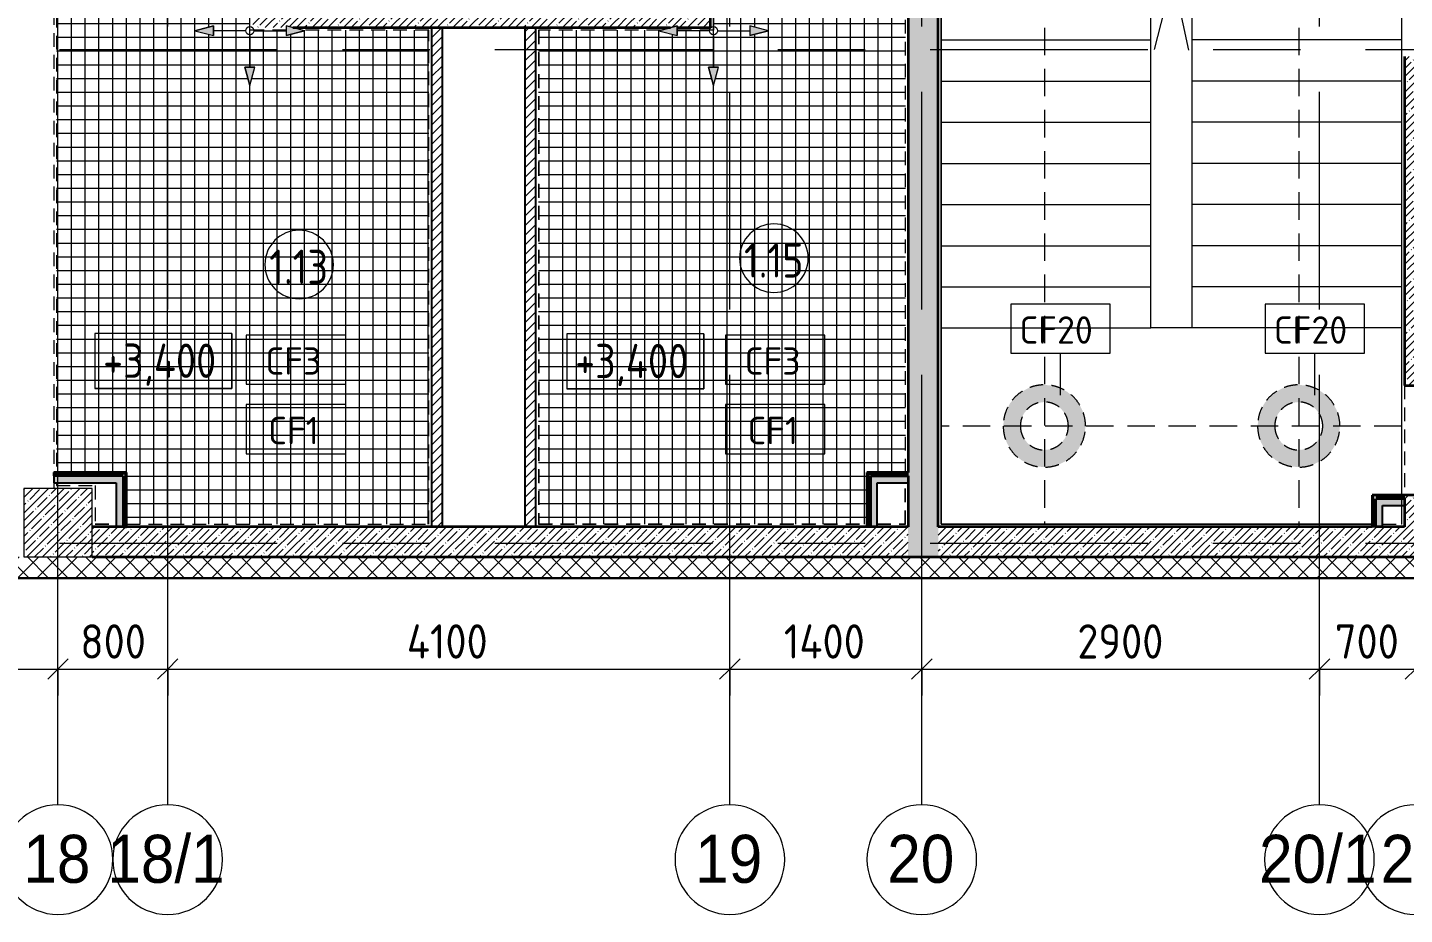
# Model space of a CAD drawing. Header units: millimetres. Extents: x 35861 to 236814, y -8553 to 29000.
# Drawn here: x 65438 to 75480, y -2706 to 3760 of the extents above; entities that cross this region are included whole.
import ezdxf

# ---------------------------------------------------------------- set-up
doc = ezdxf.new("R2010")
doc.units = ezdxf.units.MM
for name, pattern in [('200_ШТРИХ__ш1_п0_6_', [160, 100, -60]), ('ADSK_Штрих_ш2 п1', [300, 200, -100]), ('Осевая', [3175, 635, -476.25, 1587.5, -476.25])]:
    doc.linetypes.add(name, pattern=pattern)
for name, color, linetype, lineweight in [('A-ANNO-DIMS', 7, 'Continuous', 9), ('A-ANNO-DIMS-100', 7, 'Continuous', 9), ('A-AREA-IDEN', 7, 'Continuous', 9), ('A-CLNG-IDEN', 7, 'Continuous', 9), ('A-DETL', 7, 'Continuous', 9), ('A-DETL-1', 7, 'ADSK_Штрих_ш2 п1', 9), ('A-DETL-GENF', 7, 'Continuous', 9), ('A-DETL-MBND', 7, '200_ШТРИХ__ш1_п0_6_', 9), ('A-DETL-MBND-1', 7, 'Continuous', 9), ('A-WALL', 7, 'Continuous', 9), ('G-ANNO-DIMS', 7, 'Continuous', 9), ('I-WALL', 7, 'Continuous', 9), ('S-COLS', 7, 'Continuous', 9), ('S-STRS-1', 7, 'Continuous', 9), ('Оси', 7, 'Continuous', 9), ('Оси-1', 7, 'Continuous', 20), ('Оси-2', 7, 'Осевая', 9)]:
    doc.layers.add(name, color=color, linetype=linetype, lineweight=lineweight)
for name, color, linetype, lineweight, true_color in [('A-WALL-1', 7, 'Continuous', 35, 0x3c3c3c), ('A-WALL-2', 7, 'Continuous', 25, 0x3c3c3c), ('A-WALL-3', 7, 'Continuous', 13, 0x3c3c3c), ('A-WALL-FNSH-1', 7, 'Continuous', 9, 0x3c3c3c), ('A-WALL-FNSH-2', 7, 'Continuous', 13, 0x3c3c3c), ('G-ANNO-TEXT-1', 7, 'Continuous', 9, 0x3c3c3c)]:
    doc.layers.add(name, color=color, linetype=linetype, lineweight=lineweight, true_color=true_color)
doc.styles.add('Arial', font='arial.ttf', dxfattribs={"width": 0.9, "height": 350})
doc.styles.add('GOST Common', font='GOST_Common.ttf', dxfattribs={"width": 0.9, "height": 250})
doc.styles.add('GOST Common_1', font='GOST_Common.ttf', dxfattribs={"height": 200})
doc.styles.add('ISOCPEUR', font='isocpeur.ttf', dxfattribs={"width": 0.9, "height": 250})
doc.dimstyles.new('ISO-2_5_0_9К_БОЛЬШОЙ', dxfattribs={"dimscale": 304.8, "dimtxt": 248.995294, "dimasz": 0.492126, "dimexe": 0.393701, "dimexo": 0.984252, "dimgap": 0, "dimtad": 1, "dimdec": 0, "dimrnd": 10, "dimzin": 0, "dimdsep": 46, "dimtxsty": 'ISOCPEUR', "dimblk1": 'OBLIQUE', "dimblk2": 'OBLIQUE', "dimsah": 1, "dimcen": 0.09, "dimdle": 0.393701, "dimazin": 0, "dimtfac": 1, "dimtdec": 4, "dimtix": 1, "dimtmove": 0, "dimatfit": 3, "dimfxl": 1, "dimtvp": 1, "dimtolj": 1, "dimtzin": 0, "dimarcsym": 2})
pattern_1 = [(45, (0, 0), (-57.02463, 57.02463), []), (45, (57.025, 0), (-57.02463, 57.02463), [100.806, -20.161, 3.353, -16.808])]
pattern_2 = [(45, (0, 0), (-35.35534, 35.35534), [])]
pattern_3 = [(45, (0, 0), (-106.06602, 106.06602), []), (135, (0, 0), (-106.06602, -106.06602), [])]

# ---------------------------------------------------------------- blocks, each defined once
blk = doc.blocks.new('BSC_Колонна _Прямоугольная - 500х500-V10-План потолков с обозначением видов отделки и геометрии 1 этажа в осях 12 - 23')
at = {"layer": 'S-COLS'}
h = blk.add_hatch(dxfattribs=at)
h.set_pattern_fill('FP_12', color=256, style=0, pattern_type=2)
h.set_pattern_definition([(45, (-65660, -150), (-57.02463, 57.02463), []), (45, (-65602.975, -150), (-57.02463, 57.02463), [100.806, -20.161, 3.353, -16.808])])
h.paths.add_polyline_path([(-250, -250), (250, -250), (250, 250), (-250, 250)])
for p, q in [((250, 250), (-250, 250)), ((-250, 250), (-250, -250)), ((250, -250), (250, 250)), ((-250, -250), (250, -250))]:
    blk.add_line(p, q, dxfattribs=at)
blk = doc.blocks.new('Начало раскладки_красным - Начало раскладки_красным-26102174-План потолков с обозначением видов отделки и геометрии 1 этажа в осях 12 - 23')
at = {"layer": 'A-DETL-GENF'}
for points in [[(-36, 265), (36, 265), (0, 400)], [(-265, -36), (-265, 36), (-400, 0)], [(265, -36), (400, 0), (265, 36), (265, -28)], [(0, -400), (36, -265), (-36, -265)]]:
    blk.add_hatch(color=256, dxfattribs=at).paths.add_polyline_path(points)
for p, q in [((0, 400), (-36, 265)), ((0, 400), (-36, 265)), ((36, 265), (0, 400)), ((0, 400), (36, 265)), ((-36, 265), (36, 265)), ((-36, 265), (36, 265)), ((0, 30), (0, 265)), ((-265, 36), (-400, 0)), ((-400, 0), (-265, 36)), ((-400, 0), (-265, -36)), ((-400, 0), (-265, -36)), ((-265, -36), (-265, 36)), ((-265, 36), (-265, -36)), ((-30, 0), (-265, 0)), ((30, 0), (265, 0)), ((400, 0), (265, 36)), ((265, 36), (265, -36)), ((400, 0), (265, 36)), ((265, 36), (265, -36)), ((400, 0), (265, -36)), ((0, -30), (0, -265)), ((265, -36), (400, 0)), ((36, -265), (-36, -265)), ((-36, -265), (0, -400)), ((0, -400), (-36, -265)), ((-36, -265), (36, -265)), ((0, -400), (36, -265)), ((0, -400), (36, -265))]:
    blk.add_line(p, q, dxfattribs=at)
blk.add_circle((0, 0), 30, dxfattribs=at)
blk = doc.blocks.new('Ось сетки - D8-29747960-План потолков с обозначением видов отделки и геометрии 1 этажа в осях 12 - 23')
at = {"layer": 'Оси-1'}
for start, end in [(360, 180), (180, 360)]:
    blk.add_arc((0, 0), 4, start, end, dxfattribs=at)
blk = doc.blocks.new('DIMBLOCK11-План потолков с обозначением видов отделки и геометрии 1 этажа в осях 12 - 23')
at = {"layer": 'A-ANNO-DIMS-100'}
for p, q in [((61160, -1111), (61160, -797)), ((65660, -1111), (65660, -797)), ((61160, -917), (65660, -917)), ((61160, -917), (61160, -1111)), ((65660, -917), (65660, -1111))]:
    blk.add_line(p, q, dxfattribs=at)
at = {"layer": 'A-ANNO-DIMS-100', "lineweight": 20}
for p, q in [((61160, -917), (61235, -842)), ((65660, -917), (65735, -842)), ((61160, -917), (61085, -992)), ((65660, -917), (65585, -992))]:
    blk.add_line(p, q, dxfattribs=at)
at = {"layer": 'A-ANNO-DIMS-100', "color": 0, "insert": (63082, -591), "char_height": 250, "width": 787.21, "attachment_point": 1, "line_spacing_factor": 1.149209, "style": 'ISOCPEUR'}
blk.add_mtext('4500', dxfattribs=at)
blk = doc.blocks.new('_Oblique')
at = {"color": 0, "linetype": 'ByBlock', "lineweight": -2}
blk.add_line((-0.5, -0.5), (0.5, 0.5), dxfattribs=at)
blk = doc.blocks.new('DIMBLOCK12-План потолков с обозначением видов отделки и геометрии 1 этажа в осях 12 - 23')
at = {"layer": 'A-ANNO-DIMS-100'}
for p, q in [((65660, -1111), (65660, -797)), ((66460, -1111), (66460, -797)), ((65660, -917), (66460, -917)), ((65660, -917), (65660, -1111)), ((66460, -917), (66460, -1111))]:
    blk.add_line(p, q, dxfattribs=at)
at = {"layer": 'A-ANNO-DIMS-100', "lineweight": 20}
for p, q in [((65660, -917), (65735, -842)), ((66460, -917), (66535, -842)), ((65660, -917), (65585, -992)), ((66460, -917), (66385, -992))]:
    blk.add_line(p, q, dxfattribs=at)
at = {"layer": 'A-ANNO-DIMS-100', "color": 0, "insert": (65823, -591), "char_height": 250, "width": 568.86, "attachment_point": 1, "line_spacing_factor": 1.149209, "style": 'ISOCPEUR'}
blk.add_mtext('800', dxfattribs=at)
blk = doc.blocks.new('DIMBLOCK13-План потолков с обозначением видов отделки и геометрии 1 этажа в осях 12 - 23')
at = {"layer": 'A-ANNO-DIMS-100'}
for p, q in [((66460, -1111), (66460, -797)), ((70560, -1111), (70560, -797)), ((66460, -917), (70560, -917)), ((66460, -917), (66460, -1111)), ((70560, -917), (70560, -1111))]:
    blk.add_line(p, q, dxfattribs=at)
at = {"layer": 'A-ANNO-DIMS-100', "lineweight": 20}
for p, q in [((66460, -917), (66535, -842)), ((70560, -917), (70635, -842)), ((66460, -917), (66385, -992)), ((70560, -917), (70485, -992))]:
    blk.add_line(p, q, dxfattribs=at)
at = {"layer": 'A-ANNO-DIMS-100', "color": 0, "insert": (68204, -591), "char_height": 250, "width": 735.49, "attachment_point": 1, "line_spacing_factor": 1.149209, "style": 'ISOCPEUR'}
blk.add_mtext('4100', dxfattribs=at)
blk = doc.blocks.new('DIMBLOCK14-План потолков с обозначением видов отделки и геометрии 1 этажа в осях 12 - 23')
at = {"layer": 'A-ANNO-DIMS-100'}
for p, q in [((70560, -1111), (70560, -797)), ((71960, -1111), (71960, -797)), ((70560, -917), (71960, -917)), ((70560, -917), (70560, -1111)), ((71960, -917), (71960, -1111))]:
    blk.add_line(p, q, dxfattribs=at)
at = {"layer": 'A-ANNO-DIMS-100', "lineweight": 20}
for p, q in [((70560, -917), (70635, -842)), ((71960, -917), (72035, -842)), ((70560, -917), (70485, -992)), ((71960, -917), (71885, -992))]:
    blk.add_line(p, q, dxfattribs=at)
at = {"layer": 'A-ANNO-DIMS-100', "color": 0, "insert": (70954, -591), "char_height": 250, "width": 735.49, "attachment_point": 1, "line_spacing_factor": 1.149209, "style": 'ISOCPEUR'}
blk.add_mtext('1400', dxfattribs=at)
blk = doc.blocks.new('DIMBLOCK15-План потолков с обозначением видов отделки и геометрии 1 этажа в осях 12 - 23')
at = {"layer": 'A-ANNO-DIMS-100'}
for p, q in [((71960, -1111), (71960, -797)), ((74860, -1111), (74860, -797)), ((71960, -917), (74860, -917)), ((71960, -917), (71960, -1111)), ((74860, -917), (74860, -1111))]:
    blk.add_line(p, q, dxfattribs=at)
at = {"layer": 'A-ANNO-DIMS-100', "lineweight": 20}
for p, q in [((71960, -917), (72035, -842)), ((74860, -917), (74935, -842)), ((71960, -917), (71885, -992)), ((74860, -917), (74785, -992))]:
    blk.add_line(p, q, dxfattribs=at)
at = {"layer": 'A-ANNO-DIMS-100', "color": 0, "insert": (73094, -591), "char_height": 250, "width": 758.48, "attachment_point": 1, "line_spacing_factor": 1.149209, "style": 'ISOCPEUR'}
blk.add_mtext('2900', dxfattribs=at)
blk = doc.blocks.new('DIMBLOCK16-План потолков с обозначением видов отделки и геометрии 1 этажа в осях 12 - 23')
at = {"layer": 'A-ANNO-DIMS-100'}
for p, q in [((74860, -1111), (74860, -797)), ((75560, -1111), (75560, -797)), ((74860, -917), (75560, -917)), ((74860, -917), (74860, -1111)), ((75560, -917), (75560, -1111))]:
    blk.add_line(p, q, dxfattribs=at)
at = {"layer": 'A-ANNO-DIMS-100', "lineweight": 20}
for p, q in [((74860, -917), (74935, -842)), ((75560, -917), (75635, -842)), ((74860, -917), (74785, -992)), ((75560, -917), (75485, -992))]:
    blk.add_line(p, q, dxfattribs=at)
at = {"layer": 'A-ANNO-DIMS-100', "color": 0, "insert": (74973, -591), "char_height": 250, "width": 568.86, "attachment_point": 1, "line_spacing_factor": 1.149209, "style": 'ISOCPEUR'}
blk.add_mtext('700', dxfattribs=at)
blk = doc.blocks.new('Марка_Помещения - Номер-25198446-План потолков с обозначением видов отделки и геометрии 1 этажа в осях 12 - 23')
at = {"layer": 'A-AREA-IDEN'}
for start, end in [(360, 180), (180, 360)]:
    blk.add_arc((0, 0), 2.5, start, end, dxfattribs=at)
blk = doc.blocks.new('М_потолков - Марка_ Имя типа-25382930-План потолков с обозначением видов отделки и геометрии 1 этажа в осях 12 - 23')
at = {"layer": 'A-CLNG-IDEN'}
for p, q in [((3.625, 1.984375), (-3.625, 1.984375)), ((-3.625, 1.984375), (-3.625, -1.59375)), ((3.625, -1.59375), (3.625, 1.984375)), ((-3.625, -1.59375), (3.625, -1.59375))]:
    blk.add_line(p, q, dxfattribs=at)
blk = doc.blocks.new('Высотные отметки - 10х4_h_-17668695-План потолков с обозначением видов отделки и геометрии 1 этажа в осях 12 - 23')
at = {"layer": 'G-ANNO-DIMS'}
for p, q in [((-5, 4), (-5, 0)), ((5, 4), (-5, 4)), ((5, 4), (-5, 4)), ((-5, 4), (-5, 0)), ((5, 4), (5, 0)), ((5, 0), (5, 4)), ((5, 0), (-5, 0)), ((-5, 0), (5, 0))]:
    blk.add_line(p, q, dxfattribs=at)

msp = doc.modelspace()

# ---------------------------------------------------------------- hatches: boundary and pattern name
at = {"layer": 'A-DETL-MBND'}
h = msp.add_hatch(dxfattribs=at)
h.set_pattern_fill('FP_57', color=256, style=0, pattern_type=2)
h.set_pattern_definition([(270, (67059, 3889), (100, 6e-15), []), (0, (67059, 3889), (0, 100), [])])
h.paths.add_polyline_path([(68365, 140), (68365, 3740), (67448.7, 3740), (67459, 3737.2), (67323.8, 3700.9), (67323.7, 3740), (67060, 3740), (67060, 4001.8), (67022.6, 4001.7), (67058.8, 4137), (67060, 4132.4), (67060, 7660), (65930, 7660), (65930, 7380), (65650, 7380), (65650, 515.5), (66160, 515.5), (66160, 140), (67160.8, 140)])
h.paths.add_polyline_path([(67059.2, 3337), (67022.9, 3472.2), (67095.4, 3472.3)])
h.paths.add_polyline_path([(66794.3, 3700.6), (66659, 3736.8), (66794.2, 3773.1), (66794.2, 3740)])
h = msp.add_hatch(dxfattribs=at)
h.set_pattern_fill('FP_58', color=256, style=0, pattern_type=2)
h.set_pattern_definition([(270, (70441, 3889), (100, 6e-15), []), (0, (70441, 3889), (0, 100), [])])
h.paths.add_polyline_path([(70047.4, 140), (71560, 140), (71560, 515.5), (71840, 515.5), (71840, 7660), (70440, 7660), (70440.8, 4137), (70477.1, 4001.8), (70440, 4001.7), (70440, 3740), (70176.2, 3740), (70176.3, 3700.6), (70041, 3736.8), (70053, 3740), (69165, 3740), (69165, 140)])
h.paths.add_polyline_path([(70441.2, 3337), (70404.9, 3472.2), (70477.4, 3472.3)])
h.paths.add_polyline_path([(70705.8, 3700.9), (70705.7, 3773.4), (70841, 3737.2)])
at = {"layer": 'A-DETL-MBND-1'}
h = msp.add_hatch(color=256, dxfattribs=at)
h.paths.add_polyline_path([(72853.8, 554.9), (72912.3, 560.6), (72968.6, 577.7), (73020.4, 605.4), (73065.9, 642.7), (73103.2, 688.2), (73130.9, 740), (73148, 796.3), (73153.8, 854.9), (73148, 913.4), (73130.9, 969.7), (73103.2, 1021.5), (73065.9, 1067), (73020.4, 1104.3), (72968.6, 1132), (72912.3, 1149.1), (72853.8, 1154.9), (72795.2, 1149.1), (72739, 1132), (72687.1, 1104.3), (72641.6, 1067), (72604.3, 1021.5), (72576.6, 969.7), (72559.5, 913.4), (72553.8, 854.9), (72559.5, 796.3), (72576.6, 740), (72604.3, 688.2), (72641.6, 642.7), (72687.1, 605.4), (72739, 577.7), (72795.2, 560.6)])
h.paths.add_polyline_path([(72853.8, 679.9), (72808.5, 685.8), (72766.3, 703.3), (72730, 731.1), (72702.2, 767.4), (72684.7, 809.6), (72678.8, 854.9), (72684.7, 900.1), (72702.2, 942.4), (72730, 978.6), (72766.3, 1006.4), (72808.5, 1023.9), (72853.8, 1029.9), (72899.1, 1023.9), (72941.3, 1006.4), (72977.5, 978.6), (73005.3, 942.4), (73022.8, 900.1), (73028.8, 854.9), (73022.8, 809.6), (73005.3, 767.4), (72977.5, 731.1), (72941.3, 703.3), (72899.1, 685.8)])
h = msp.add_hatch(color=256, dxfattribs=at)
h.paths.add_polyline_path([(74709, 554.9), (74767.5, 560.6), (74823.8, 577.7), (74875.7, 605.4), (74921.1, 642.7), (74958.4, 688.2), (74986.2, 740), (75003.2, 796.3), (75009, 854.9), (75003.2, 913.4), (74986.2, 969.7), (74958.4, 1021.5), (74921.1, 1067), (74875.7, 1104.3), (74823.8, 1132), (74767.5, 1149.1), (74709, 1154.9), (74650.5, 1149.1), (74594.2, 1132), (74542.3, 1104.3), (74496.9, 1067), (74459.6, 1021.5), (74431.8, 969.7), (74414.8, 913.4), (74409, 854.9), (74414.8, 796.3), (74431.8, 740), (74459.6, 688.2), (74496.9, 642.7), (74542.3, 605.4), (74594.2, 577.7), (74650.5, 560.6)])
h.paths.add_polyline_path([(74709, 679.9), (74663.7, 685.8), (74621.5, 703.3), (74585.3, 731.1), (74557.4, 767.4), (74540, 809.6), (74534, 854.9), (74540, 900.1), (74557.4, 942.4), (74585.3, 978.6), (74621.5, 1006.4), (74663.7, 1023.9), (74709, 1029.9), (74754.3, 1023.9), (74796.5, 1006.4), (74832.7, 978.6), (74860.6, 942.4), (74878, 900.1), (74884, 854.9), (74878, 809.6), (74860.6, 767.4), (74832.7, 731.1), (74796.5, 703.3), (74754.3, 685.8), (74738, 683.7)])
at = {"layer": 'A-WALL'}
h = msp.add_hatch(dxfattribs=at)
h.set_pattern_fill('FP_17', color=256, style=0, pattern_type=2)
h.set_pattern_definition([(45, (0, 0), (-70.71068, 70.71068), []), (135, (0, 0), (-70.71068, -70.71068), [])])
h.paths.add_polyline_path([(75098.9, -250), (75700, -250), (75700, -100), (38742.7, -100), (38742.7, -250), (74377.2, -250)])
at = {"layer": 'I-WALL'}
h = msp.add_hatch(dxfattribs=at)
h.set_pattern_fill('FP_1', color=256, style=0, pattern_type=2)
h.set_pattern_definition(pattern_1)
h.paths.add_polyline_path([(72080, -100), (72080, 7900), (71860, 7900), (71860, -100)])
h = msp.add_hatch(dxfattribs=at)
h.set_pattern_fill('FP_1', color=256, style=0, pattern_type=2)
h.set_pattern_definition(pattern_1)
h.paths.add_polyline_path([(70176.3, 3760), (70420, 3760), (70420, 3980), (67080, 3980), (67080, 3760), (67323.8, 3760), (67323.7, 3773.4), (67373.8, 3760), (70127.5, 3760), (70176.2, 3773.1), (70176.2, 3760)])
h = msp.add_hatch(dxfattribs=at)
h.set_pattern_fill('FP_35', color=256, style=0, pattern_type=2)
h.set_pattern_definition(pattern_2)
h.paths.add_polyline_path([(68465, 120), (68465, 3760), (68385, 3760), (68385, 120)])
h = msp.add_hatch(dxfattribs=at)
h.set_pattern_fill('FP_35', color=256, style=0, pattern_type=2)
h.set_pattern_definition(pattern_2)
h.paths.add_polyline_path([(69145, 120), (69145, 3760), (69065, 3760), (69065, 120)])
h = msp.add_hatch(dxfattribs=at)
h.set_pattern_fill('FP_1', color=256, style=0, pattern_type=2)
h.set_pattern_definition(pattern_1)
h.paths.add_polyline_path([(75700, -100), (75700, 350), (75480, 350), (75480, -100)])
h.paths.add_polyline_path([(75700, 1150), (75700, 3550), (75480, 3550), (75480, 1150)])
h = msp.add_hatch(dxfattribs=at)
h.set_pattern_fill('FP_63', color=256, style=0, pattern_type=2)
h.set_pattern_definition(pattern_3)
h.paths.add_polyline_path([(66147.5, 503), (66160, 503), (66160, 515.5), (65630, 515.5), (65630, 503), (65717.5, 503)])
h = msp.add_hatch(dxfattribs=at)
h.set_pattern_fill('FP_63', color=256, style=0, pattern_type=2)
h.set_pattern_definition(pattern_3)
h.paths.add_polyline_path([(66135, 490.5), (66147.5, 490.5), (66147.5, 503), (65630, 503), (65630, 490.5), (65717.5, 490.5)])
h = msp.add_hatch(dxfattribs=at)
h.set_pattern_fill('FP_63', color=256, style=0, pattern_type=2)
h.set_pattern_definition(pattern_3)
h.paths.add_polyline_path([(66147.5, 120), (66160, 120), (66160, 503), (66147.5, 503), (66147.5, 440.5)])
h = msp.add_hatch(dxfattribs=at)
h.set_pattern_fill('FP_63', color=256, style=0, pattern_type=2)
h.set_pattern_definition(pattern_3)
h.paths.add_polyline_path([(71860, 503), (71860, 515.5), (71560, 515.5), (71560, 503), (71572.5, 503)])
h = msp.add_hatch(dxfattribs=at)
h.set_pattern_fill('FP_63', color=256, style=0, pattern_type=2)
h.set_pattern_definition(pattern_3)
h.paths.add_polyline_path([(71560, 120), (71572.5, 120), (71572.5, 503), (71560, 503), (71560, 440.5)])
h = msp.add_hatch(dxfattribs=at)
h.set_pattern_fill('FP_63', color=256, style=0, pattern_type=2)
h.set_pattern_definition(pattern_3)
h.paths.add_polyline_path([(71860, 490.5), (71860, 503), (71572.5, 503), (71572.5, 490.5), (71585, 490.5)])
for points in [[(65630, 440.5), (66135, 440.5), (66135, 490.5), (65630, 490.5)], [(66135, 120), (66135, 440.5), (66085, 440.5), (66085, 120)], [(71860, 440.5), (71860, 490.5), (71585, 490.5), (71585, 440.5), (71635, 440.5)], [(71635, 120), (71635, 440.5), (71585, 440.5), (71585, 120)], [(75320, 120), (75320, 325), (75270, 325), (75270, 120)], [(75480, 275), (75480, 325), (75320, 325), (75320, 275)]]:
    msp.add_hatch(color=256, dxfattribs=at).paths.add_polyline_path(points)
h = msp.add_hatch(dxfattribs=at)
h.set_pattern_fill('FP_63', color=256, style=0, pattern_type=2)
h.set_pattern_definition(pattern_3)
h.paths.add_polyline_path([(66147.5, 120), (66147.5, 490.5), (66135, 490.5), (66135, 120)])
h = msp.add_hatch(dxfattribs=at)
h.set_pattern_fill('FP_63', color=256, style=0, pattern_type=2)
h.set_pattern_definition(pattern_3)
h.paths.add_polyline_path([(71585, 120), (71585, 490.5), (71572.5, 490.5), (71572.5, 120)])
h = msp.add_hatch(dxfattribs=at)
h.set_pattern_fill('FP_63', color=256, style=0, pattern_type=2)
h.set_pattern_definition(pattern_3)
h.paths.add_polyline_path([(75257.5, 120), (75257.5, 350), (75245, 350), (75245, 120)])
h = msp.add_hatch(dxfattribs=at)
h.set_pattern_fill('FP_63', color=256, style=0, pattern_type=2)
h.set_pattern_definition(pattern_3)
h.paths.add_polyline_path([(75257.5, 120), (75270, 120), (75270, 350), (75257.5, 350)])
h = msp.add_hatch(dxfattribs=at)
h.set_pattern_fill('FP_63', color=256, style=0, pattern_type=2)
h.set_pattern_definition(pattern_3)
h.paths.add_polyline_path([(75320, 337.5), (75480, 337.5), (75480, 350), (75270, 350), (75270, 337.5)])
h = msp.add_hatch(dxfattribs=at)
h.set_pattern_fill('FP_63', color=256, style=0, pattern_type=2)
h.set_pattern_definition(pattern_3)
h.paths.add_polyline_path([(75480, 325), (75480, 337.5), (75270, 337.5), (75270, 325), (75320, 325)])
h = msp.add_hatch(dxfattribs=at)
h.set_pattern_fill('FP_1', color=256, style=0, pattern_type=2)
h.set_pattern_definition(pattern_1)
h.paths.add_polyline_path([(71490.6, -100), (71860, -100), (71860, 120), (65910, 120), (65910, -100), (70047.4, -100)])
h = msp.add_hatch(dxfattribs=at)
h.set_pattern_fill('FP_1', color=256, style=0, pattern_type=2)
h.set_pattern_definition(pattern_1)
h.paths.add_polyline_path([(75098.9, -100), (75480, -99.4), (75480, 120), (72080, 120), (72080, -100), (74377.2, -100)])

# ---------------------------------------------------------------- linework, layer by layer
at = {"layer": 'A-CLNG-IDEN'}
for p, q in [((72971.1, 1079.9), (72971.1, 1385.8)), ((74826.4, 1079.9), (74826.4, 1385.8))]:
    msp.add_line(p, q, dxfattribs=at)
at = {"layer": 'A-DETL'}
for p, q in [((73630, 1569.7), (73630, 5520)), ((73930, 5520), (73930, 1569.7)), ((73930, 1569.7), (73630, 1569.7))]:
    msp.add_line(p, q, dxfattribs=at)
at = {"layer": 'A-DETL-1'}
for p, q in [((72853.8, 7659), (72853.8, 141)), ((74709, 7659), (74709, 120)), ((75459, 854.9), (72101.4, 854.9))]:
    msp.add_line(p, q, dxfattribs=at)
at = {"layer": 'A-DETL-MBND'}
for p, q in [((71840, 515.5), (71840, 7660)), ((72100, 7660), (72100, 140)), ((75460, 350), (75460, 7660)), ((65630, 7400), (65630, 515.5)), ((65650, 7380), (65650, 515.5)), ((67060, 3740), (67060, 4001.8)), ((70440, 4001.8), (70440, 3740)), ((70441, 4001.8), (70441, 3739)), ((67323.8, 3740), (67060, 3740)), ((68365, 3740), (67448.7, 3740)), ((68365, 140), (68365, 3740)), ((70053, 3740), (69165, 3740)), ((69165, 3740), (69165, 140)), ((69166, 3739), (69165, 3739)), ((69166, 3739), (69166, 140)), ((70440, 3740), (70176.2, 3740)), ((70440, 3739), (70441, 3739)), ((75480, 1150), (75480, 350)), ((71560, 516.5), (71560, 515.5)), ((71560, 516.5), (71827.5, 516.5)), ((71827.5, 516.5), (71827.5, 515.5)), ((65630, 440.5), (65630, 400)), ((65650, 440.5), (65650, 420)), ((65650, 421), (65931, 421)), ((65650, 421), (65651, 421)), ((65650, 420), (65930, 420)), ((65651, 440.5), (65651, 421)), ((65930, 420), (65930, 140)), ((65931, 421), (65931, 141)), ((71839, 140), (71839, 440.5)), ((71840, 140), (71840, 440.5)), ((75460, 140), (75460, 275)), ((65930, 141), (66085, 141)), ((65930, 141), (65931, 141)), ((65930, 140), (66085, 140)), ((66160, 140), (68365, 140)), ((69165, 140), (71560, 140)), ((69166, 141), (71560, 141)), ((71635, 141), (71840, 141)), ((71635, 140), (71840, 140)), ((72100, 140), (75245, 140)), ((72101, 141), (72101, 140)), ((72101, 141), (75245, 141)), ((75245, 140), (72101, 140)), ((75320, 140), (75460, 140))]:
    msp.add_line(p, q, dxfattribs=at)
for centre, radius, start, end in [((72853.8, 854.9), 300, 0, 180), ((74709, 854.9), 300, 0, 180), ((72853.8, 854.9), 175, 0, 180), ((74709, 854.9), 175, 0, 180), ((72853.8, 854.9), 300, 180, 360), ((72853.8, 854.9), 175, 180, 0), ((74709, 854.9), 300, 180, 360), ((74709, 854.9), 175, 180, 0)]:
    msp.add_arc(centre, radius, start, end, dxfattribs=at)
at = {"layer": 'A-WALL'}
for p, q in [((66147.5, 503), (65630, 503)), ((66147.5, 503), (66147.5, 120)), ((71572.5, 503), (71572.5, 120)), ((71572.5, 503), (71860, 503)), ((71860, 490.5), (71860, 515.5)), ((75257.5, 120), (75257.5, 350)), ((75480, 337.5), (75270, 337.5)), ((75480, 325), (75480, 350)), ((75245, 120), (75270, 120)), ((38742.7, -250), (75850, -250))]:
    msp.add_line(p, q, dxfattribs=at)
at = {"layer": 'A-WALL-1'}
for p, q in [((71860, 7900), (71860, 515.5)), ((72080, 120), (72080, 7680)), ((70420, 3760), (70420, 3980)), ((67373.8, 3760), (70127.5, 3760)), ((70176.2, 3760), (70420, 3760)), ((75480, 3550), (75480, 1150)), ((75480, 1150), (75700, 1150)), ((66160, 515.5), (65630, 515.5)), ((65630, 515.5), (65630, 490.5)), ((66160, 120), (66160, 515.5)), ((71560, 515.5), (71560, 120)), ((71860, 515.5), (71560, 515.5)), ((66135, 490.5), (65630, 490.5)), ((66135, 490.5), (66135, 120)), ((71585, 490.5), (71585, 120)), ((71585, 490.5), (71860, 490.5)), ((71860, 490.5), (71860, 120)), ((75245, 350), (75245, 120)), ((75320, 350), (75245, 350)), ((75270, 120), (75270, 325)), ((75480, 325), (75270, 325)), ((75700, 350), (75320, 350)), ((75480, 325), (75480, 120)), ((71860, 120), (65910, 120)), ((66135, 120), (66160, 120)), ((75245, 120), (72080, 120)), ((75480, 120), (75270, 120)), ((65910, -100), (75480, -100)), ((75480, -100), (75700, -100))]:
    msp.add_line(p, q, dxfattribs=at)
at = {"layer": 'A-WALL-2'}
for p, q in [((68385, 3760), (68385, 120)), ((68465, 120), (68465, 3760)), ((69065, 3760), (69065, 120)), ((69145, 120), (69145, 3760)), ((65630, 490.5), (65630, 440.5)), ((65630, 440.5), (66085, 440.5)), ((66085, 440.5), (66085, 120)), ((71635, 120), (71635, 440.5)), ((71635, 440.5), (71860, 440.5)), ((75320, 120), (75320, 275)), ((75320, 275), (75480, 275)), ((66085, 120), (66135, 120))]:
    msp.add_line(p, q, dxfattribs=at)
at = {"layer": 'A-WALL-3'}
msp.add_line((75700, -100), (75480, -100), dxfattribs=at)
at = {"layer": 'A-WALL-FNSH-1'}
msp.add_line((38742.7, -258), (75858, -258), dxfattribs=at)
at = {"layer": 'A-WALL-FNSH-2'}
for p, q in [((72100.4, 7659), (72100.4, 3114.1)), ((72101.4, 3114.1), (72101.4, 7659)), ((75459, 7659), (75459, 140.5)), ((75460, 140.5), (75460, 7660)), ((72100, 3120.2), (72100, 140)), ((72101, 3120.2), (72100, 3120.2)), ((72100.4, 3114.1), (72101.4, 3114.1)), ((72101, 139), (72101, 3120.2)), ((75244, 140), (72100, 140)), ((72101, 139), (75244, 139)), ((75244, 139), (75244, 140)), ((75459, 140.5), (75460, 140.5)), ((38742.7, -253), (75853, -253))]:
    msp.add_line(p, q, dxfattribs=at)
at = {"layer": 'G-ANNO-TEXT-1'}
for p in [(73657.4, 3599.8), (73906.4, 3594)]:
    msp.add_line(p, (73793.5, 4129.5), dxfattribs=at)
at = {"layer": 'I-WALL'}
for p, q in [((72100.4, 1991.3), (72100.4, 3114.1)), ((72101.4, 3114.1), (72101.4, 1991.3)), ((72100, 2000.4), (72101, 2000.4)), ((72101.4, 1991.3), (72100.4, 1991.3))]:
    msp.add_line(p, q, dxfattribs=at)
at = {"layer": 'S-STRS-1'}
for p, q in [((72100, 3669.7), (73630, 3669.7)), ((72100, 3669.7), (73630, 3669.7)), ((75460, 3669.7), (73930, 3669.7)), ((75460, 3669.7), (73930, 3669.7)), ((72100, 3369.7), (73630, 3369.7)), ((72100, 3369.7), (73630, 3369.7)), ((75460, 3369.7), (73930, 3369.7)), ((75460, 3369.7), (73930, 3369.7)), ((72100, 3069.7), (73630, 3069.7)), ((72100, 3069.7), (73630, 3069.7)), ((75460, 3069.7), (73930, 3069.7)), ((75460, 3069.7), (73930, 3069.7)), ((72100, 2769.7), (73630, 2769.7)), ((72100, 2769.7), (73630, 2769.7)), ((75460, 2769.7), (73930, 2769.7)), ((75460, 2769.7), (73930, 2769.7)), ((72100, 2469.7), (73630, 2469.7)), ((72100, 2469.7), (73630, 2469.7)), ((75460, 2469.7), (73930, 2469.7)), ((75460, 2469.7), (73930, 2469.7)), ((72100, 2169.7), (73630, 2169.7)), ((72100, 2169.7), (73630, 2169.7)), ((75460, 2169.7), (73930, 2169.7)), ((75460, 2169.7), (73930, 2169.7)), ((72100, 1869.7), (73630, 1869.7)), ((72100, 1869.7), (73630, 1869.7)), ((75460, 1869.7), (73930, 1869.7)), ((75460, 1869.7), (73930, 1869.7)), ((72100, 1569.7), (73630, 1569.7)), ((72100, 1569.7), (73630, 1569.7)), ((75460, 1569.7), (73930, 1569.7)), ((75460, 1569.7), (73930, 1569.7))]:
    msp.add_line(p, q, dxfattribs=at)
at = {"layer": 'Оси'}
for p, q in [((65660, -1906.3), (65660, 593.7)), ((66460, -1906.3), (66460, 593.7)), ((70560, -1906.3), (70560, 593.7)), ((71960, -1906.3), (71960, 593.7)), ((74860, -1906.3), (74860, 593.7))]:
    msp.add_line(p, q, dxfattribs=at)
at = {"layer": 'Оси-2'}
for p, q in [((65660, 593.7), (65660, 24898.1)), ((66460, 593.7), (66460, 24898.1)), ((70560, 593.7), (70560, 24898.1)), ((71960, 593.7), (71960, 24898.1)), ((74860, 593.7), (74860, 24898.1)), ((39160.8, 3600), (82200, 3600)), ((39160.8, 0), (82200, 0))]:
    msp.add_line(p, q, dxfattribs=at)

# ---------------------------------------------------------------- block references
at = {"layer": 'A-AREA-IDEN', "xscale": 99.99999999999993, "yscale": 99.99999999999993, "zscale": 99.99999999999993}
for p in [(70881.3, 2078.6), (67418.7, 2032.1)]:
    msp.add_blockref('Марка_Помещения - Номер-25198446-План потолков с обозначением видов отделки и геометрии 1 этажа в осях 12 - 23', p, dxfattribs=at)
at = {"layer": 'A-CLNG-IDEN', "xscale": 99.99999999999993, "yscale": 99.99999999999993, "zscale": 99.99999999999993}
for p in [(72971.1, 1545.2), (74826.4, 1545.2), (67395.6, 1319.1), (70891, 1319.1), (67395.6, 812.1), (70891, 812.1)]:
    msp.add_blockref('М_потолков - Марка_ Имя типа-25382930-План потолков с обозначением видов отделки и геометрии 1 этажа в осях 12 - 23', p, dxfattribs=at)
at = {"layer": 'A-DETL-GENF', "rotation": 0.03359668727813597}
for p in [(67059, 3737), (70441, 3737)]:
    msp.add_blockref('Начало раскладки_красным - Начало раскладки_красным-26102174-План потолков с обозначением видов отделки и геометрии 1 этажа в осях 12 - 23', p, dxfattribs=at)
at = {"layer": 'G-ANNO-DIMS', "xscale": 99.99999999999993, "yscale": 99.99999999999993, "zscale": 99.99999999999993}
for p in [(66428.4, 1129.1), (69870.6, 1126.8)]:
    msp.add_blockref('Высотные отметки - 10х4_h_-17668695-План потолков с обозначением видов отделки и геометрии 1 этажа в осях 12 - 23', p, dxfattribs=at)
at = {"layer": 'S-COLS'}
msp.add_blockref('BSC_Колонна _Прямоугольная - 500х500-V10-План потолков с обозначением видов отделки и геометрии 1 этажа в осях 12 - 23', (65660, 150), dxfattribs=at)
at = {"layer": 'Оси-1', "xscale": 99.99999999999993, "yscale": 99.99999999999993, "zscale": 99.99999999999993}
for p in [(65660, -2306.3), (66460, -2306.3), (70560, -2306.3), (71960, -2306.3), (74860, -2306.3), (75560, -2306.3)]:
    msp.add_blockref('Ось сетки - D8-29747960-План потолков с обозначением видов отделки и геометрии 1 этажа в осях 12 - 23', p, dxfattribs=at)

# ---------------------------------------------------------------- texts
at = {"layer": 'A-AREA-IDEN', "char_height": 250, "width": 548.354, "attachment_point": 1, "style": 'GOST Common'}
for s, insert in [('1.13', (67200.7, 2140.7)), ('1.15', (70663.2, 2187.2))]:
    msp.add_mtext(s, dxfattribs=dict(at, insert=insert))
at = {"layer": 'A-CLNG-IDEN', "char_height": 200, "attachment_point": 1, "style": 'GOST Common_1'}
for s, insert, width in [('CF20', (72672.3, 1654.9), 705.485), ('CF20', (74527.6, 1654.9), 705.485), ('CF3', (67172.8, 1428.8), 521.097), ('CF3', (70668.2, 1428.8), 521.097), ('CF1', (67192.8, 921.9), 472.996), ('CF1', (70688.2, 921.9), 472.996)]:
    msp.add_mtext(s, dxfattribs=dict(at, insert=insert, width=width))
at = {"layer": 'G-ANNO-DIMS', "char_height": 250, "width": 1055.976, "attachment_point": 1, "line_spacing_factor": 1.022761, "style": 'GOST Common'}
for insert in [(65988.4, 1455.8), (69430.6, 1453.5)]:
    msp.add_mtext('+3,400', dxfattribs=dict(at, insert=insert))
at = {"layer": 'Оси', "char_height": 350, "attachment_point": 1, "style": 'Arial'}
for s, insert, width in [('18/1', (66019.7, -2125.6), 1060.633), ('20/1', (74419.7, -2125.6), 1060.633), ('18', (65407.4, -2125.6), 606.076), ('19', (70307.4, -2125.6), 606.076), ('20', (71707.4, -2125.6), 606.076), ('21', (75307.4, -2125.6), 606.076)]:
    msp.add_mtext(s, dxfattribs=dict(at, insert=insert, width=width))

# ---------------------------------------------------------------- dimensions: what is measured, and where the dimension line sits
at = {"layer": 'A-ANNO-DIMS'}
for base, p1, p2, override, picture, middle in [((65660, -917.5), (61160, -811.4), (65660, -811.4), {"dimpost": '<>', "dimfxl": 4500}, 'DIMBLOCK11-План потолков с обозначением видов отделки и геометрии 1 этажа в осях 12 - 23', (63410, -792.5)), ((66460, -917.5), (65660, -811.4), (66460, -811.4), {"dimpost": '<>', "dimfxl": 800}, 'DIMBLOCK12-План потолков с обозначением видов отделки и геометрии 1 этажа в осях 12 - 23', (66060, -792.5)), ((70560, -917.5), (66460, -811.4), (70560, -811.4), {"dimpost": '<>', "dimfxl": 4100}, 'DIMBLOCK13-План потолков с обозначением видов отделки и геометрии 1 этажа в осях 12 - 23', (68510, -792.5)), ((71960, -917.5), (70560, -811.4), (71960, -811.4), {"dimpost": '<>', "dimfxl": 1400}, 'DIMBLOCK14-План потолков с обозначением видов отделки и геометрии 1 этажа в осях 12 - 23', (71260, -792.5)), ((74860, -917.5), (71960, -811.4), (74860, -811.4), {"dimpost": '<>', "dimfxl": 2900}, 'DIMBLOCK15-План потолков с обозначением видов отделки и геометрии 1 этажа в осях 12 - 23', (73410, -792.5)), ((75560, -917.5), (74860, -811.4), (75560, -811.4), {"dimpost": '<>', "dimfxl": 700}, 'DIMBLOCK16-План потолков с обозначением видов отделки и геометрии 1 этажа в осях 12 - 23', (75210, -792.5))]:
    dim = msp.add_linear_dim(base=base, p1=p1, p2=p2, dimstyle='ISO-2_5_0_9К_БОЛЬШОЙ', override=override, dxfattribs=at)
    dim.commit()
    dim.dimension.update_dxf_attribs({"geometry": picture, "text_midpoint": middle})

doc.saveas('drawing.dxf')
